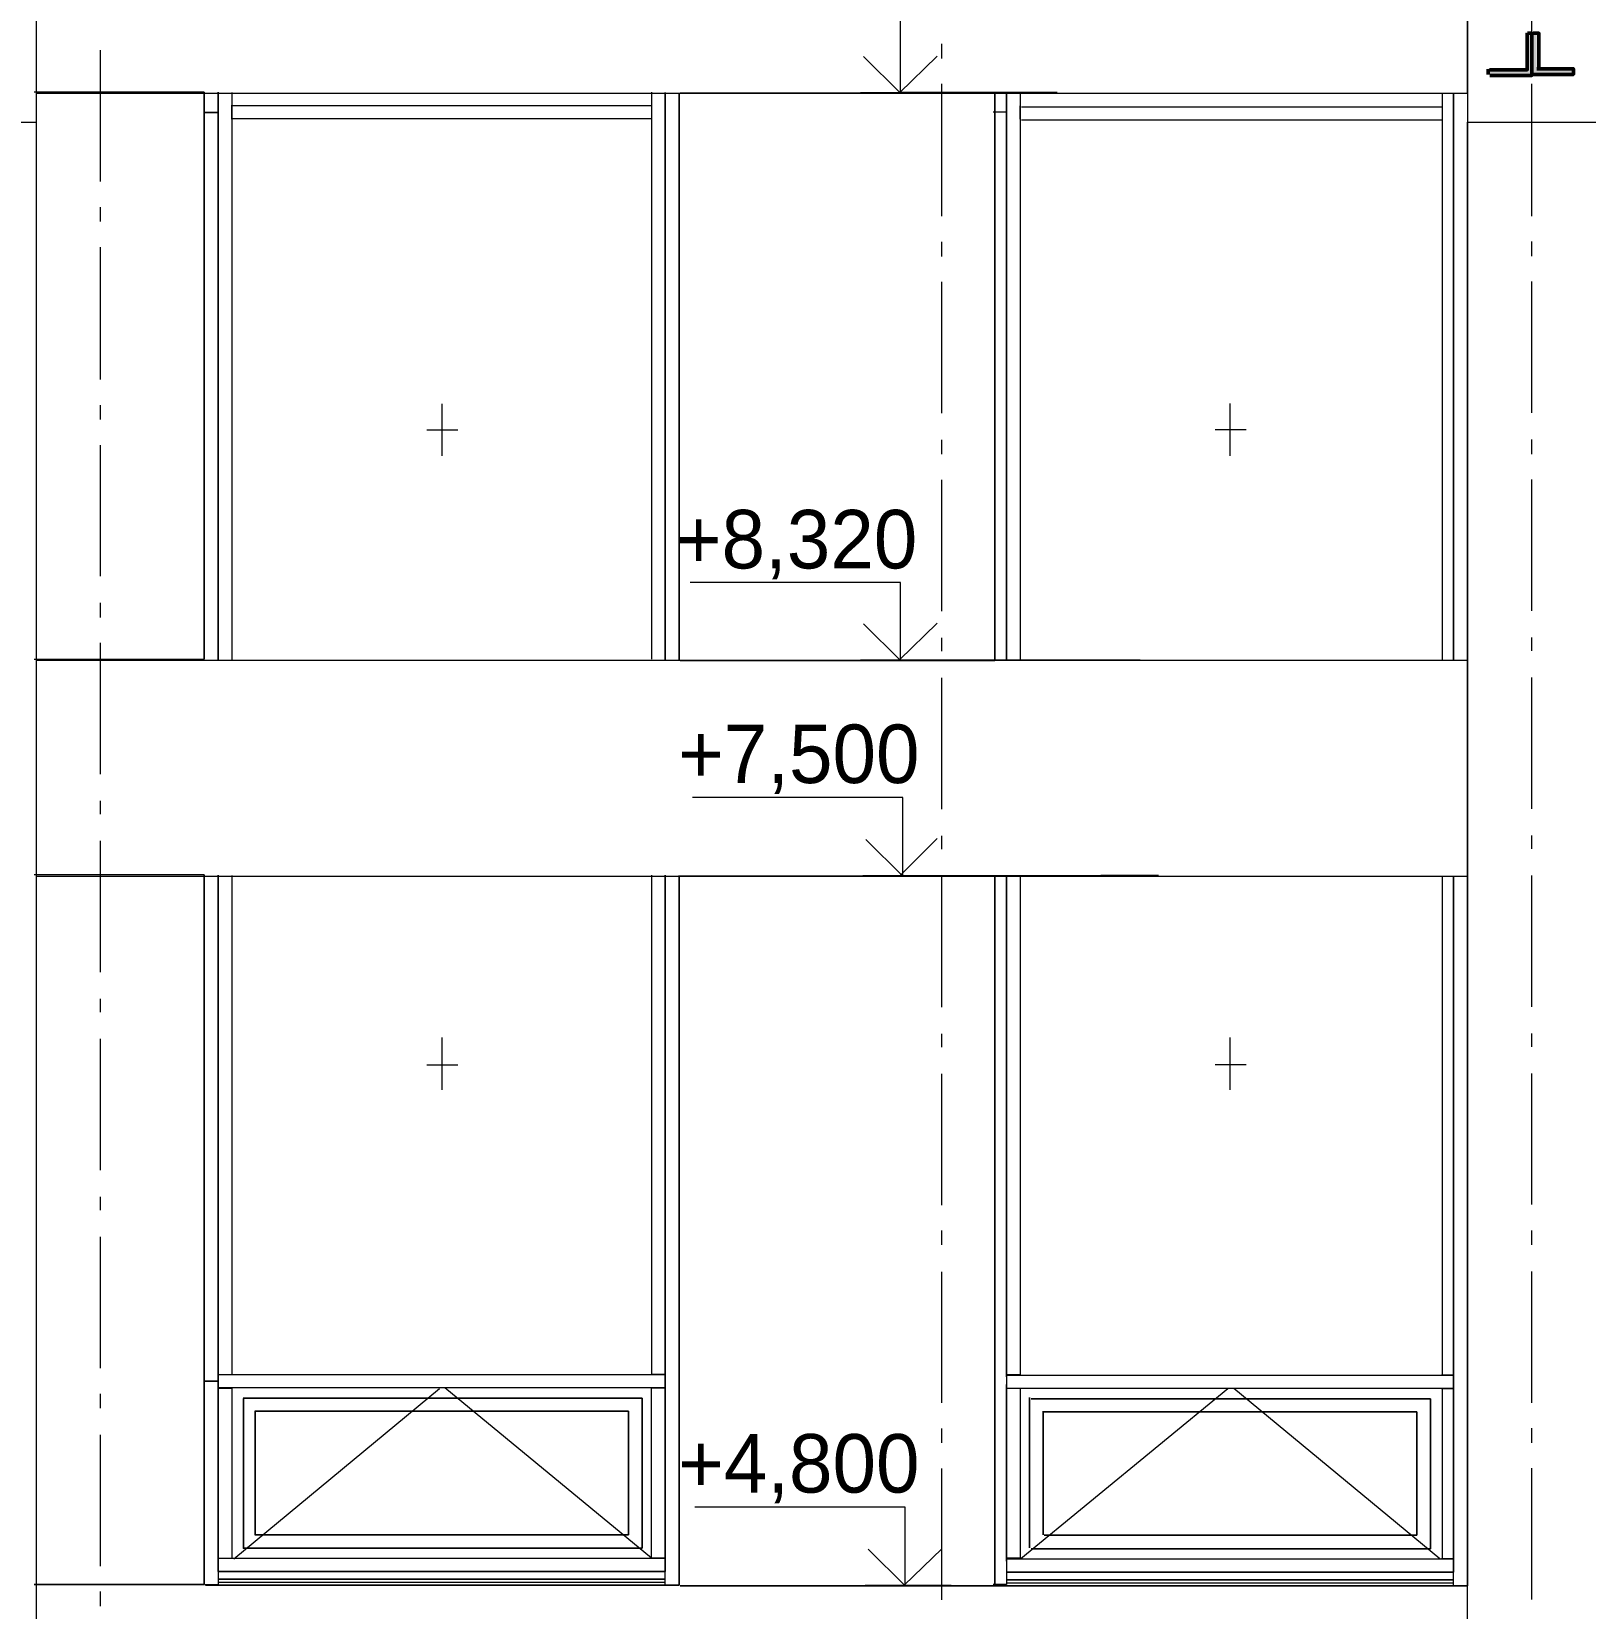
# Model space of a CAD drawing. Header units: millimetres. Extents: x -135211 to 49383, y -8033 to 228499.
# Drawn here: x -37860 to -31944, y 11553 to 17555 of the extents above; entities that cross this region are included whole.
import ezdxf

# ---------------------------------------------------------------- set-up
doc = ezdxf.new("R2010")
doc.units = ezdxf.units.MM
doc.layers.add('PDF _Геометрия', color=7, linetype='Continuous', true_color=0x1d1d1d)
doc.layers.add('PDF _Сплошная заливка', color=7, linetype='Continuous', true_color=0xffffff)
doc.layers.add('PDF _Текст', color=7, linetype='Continuous')

msp = doc.modelspace()

# ---------------------------------------------------------------- hatches: boundary and pattern name
at = {"layer": 'PDF _Сплошная заливка', "transparency": 33554559}
h = msp.add_hatch(color=256, dxfattribs=at)
h.paths.add_polyline_path([(-32172.71937536015, 17553.22106428624), (-32172.71937536015, 17413.73939409216), (-32316.32939187739, 17413.73939409216), (-32316.32939187739, 17392.57404487082), (-32155.78709598309, 17392.57404487082), (-32155.78709598309, 17553.22106428624)])
h.paths.add_polyline_path([(-32130.38867691749, 17413.73939409216), (-32130.38867691749, 17553.22106428624), (-32151.55402613882, 17553.22106428624), (-32151.55402613882, 17392.57404487082), (-31990.6973720567, 17392.57404487082), (-31990.6973720567, 17413.73939409216)])

# ---------------------------------------------------------------- linework, layer by layer
at = {"layer": 'PDF _Геометрия', "color": 7, "lineweight": 9}
for points in [[(-37842.60637984345, 18137.77791254353), (-37842.60637984345, 17320.85723441975), (-37842.60637984345, 15161.98030986806), (-37842.60637984345, 14340.55168025306), (-37842.60637984345, 11639.32160695627)], [(-37842.20024014806, 18137.56551732909), (-32393.92849522801, 18137.56551732909), (-32393.92849522801, 17244.34423093265), (-32393.92849522801, 15161.52223287156), (-37842.20024014806, 15161.52223287156)], [(-32393.92849522801, 17320.54400776585), (-32393.92849522801, 18137.56551732909), (-32393.92849522801, 17972.49419467683)], [(-32152.59660045696, 17390.68603023043), (-32148.25541830494, 17390.68603023043), (-32148.25541830494, 17843.59201404102), (-32152.59660045696, 17843.59201404102)], [(-32148.25541830494, 17388.20362138285), (-32148.25541830494, 17841.17015401896)], [(-34552.3419567665, 17320.17832073064), (-34552.3419567665, 17620.74500878125), (-35352.47989372333, 17620.74500878125)], [(-37596.93330292037, 16984.77157269255), (-37596.93330292037, 17484.11680970914)], [(-34394.40926445879, 17453.1756576843), (-34394.40926445879, 17508.22055672241)], [(-32148.25541830494, 17454.16903102089), (-32148.25541830494, 17509.163422509)], [(-34394.40926445879, 16852.05084636663), (-34394.40926445879, 17355.81404518432)], [(-32148.25541830494, 16853.0209906108), (-32148.25541830494, 17356.76787519669)], [(-37849.99164411904, 15166.44380420964), (-37202.10157215114, 15166.44380420964), (-37202.10157215114, 15843.78342490337), (-37202.10157215114, 17325.15900111222), (-37202.10157215114, 15166.44380420964), (-37202.10157215114, 17248.94103634861), (-37202.10157215114, 17325.15900111222), (-37849.99164411904, 17325.15900111222)], [(-37842.20024014806, 17320.54400776585), (-32393.92849522801, 17320.54400776585), (-32393.92849522801, 15838.89449348358), (-32393.92849522801, 15161.52223287156), (-32393.92849522801, 14340.23048992065), (-32393.92849522801, 12414.31986070483), (-32393.92849522801, 11715.42732590067), (-32393.92849522801, 11639.3543949701)], [(-37096.81311061265, 17322.89439025795), (-37096.81311061265, 17246.7137606278), (-37096.81311061265, 15163.93651685051)], [(-35499.93811061265, 17324.85844913981), (-35499.93811061265, 17248.67066026676), (-35499.93811061265, 15165.81418574764)], [(-35394.6496490742, 17322.65391820174), (-35394.6496490742, 17246.44263419556), (-35394.6496490742, 15163.80882168018)], [(-35390.5071190038, 15161.41196222568), (-34192.6063798434, 15161.41196222568), (-34192.6063798434, 15838.53942838923), (-34192.6063798434, 17320.24107509321), (-34192.6063798434, 15161.41196222568)], [(-34192.6063798434, 17244.06608963136), (-34192.6063798434, 17320.24107509321), (-35390.5071190038, 17320.24107509321)], [(-34403.18330292034, 17322.11137475618), (-34703.83740993777, 17322.11137475618)], [(-34350.53907215111, 17323.50914418269), (-34557.95820105731, 17323.50914418269)], [(-33955.70734138187, 17322.86469846933), (-34349.6716835415, 17322.86469846933)], [(-34148.73618753572, 17248.15016647078), (-34148.73618753572, 17324.35890248003), (-34148.73618753572, 17248.15016647078), (-34199.78731904285, 17248.15016647078)], [(-34096.09195676648, 17323.24439056337), (-34096.09195676648, 17247.05452961339), (-34096.09195676648, 15164.07453447793)], [(-32490.44291830494, 17320.0562153005), (-32490.44291830494, 17243.86905101733), (-32490.44291830494, 15161.00150980403)], [(-37099.82898672498, 17274.08220114264), (-35499.93811061265, 17274.08220114264), (-35499.93811061265, 17223.25326891802), (-37099.82898672498, 17223.25326891802)], [(-37096.81311061265, 17221.29718423434), (-37096.81311061265, 17272.06699232736)], [(-34096.09195676648, 17221.64009962211), (-34096.09195676648, 17272.4749002165)], [(-34090.79577490005, 17269.26074993652), (-32490.44291830494, 17269.26074993652), (-32490.44291830494, 17218.47132142483), (-34090.79577490005, 17218.47132142483)], [(-38342.25118601577, 17210.86109777118), (-37842.60637984345, 17210.86109777118), (-37842.60637984345, 6838.892022688889), (-37842.60637984345, 7440.334095057556), (-37842.60637984345, 10140.98139444762), (-37842.60637984345, 10957.72496275499)], [(-32393.92849522801, 10957.77833905546), (-37842.20024014806, 10957.77833905546), (-32393.92849522801, 10957.77833905546), (-32393.92849522801, 10140.75078685498), (-37842.20024014806, 10140.75078685498), (-32393.92849522801, 10140.75078685498), (-32393.92849522801, 7439.814296456624), (-32393.92849522801, 6838.641806492896), (-32393.92849522801, 17210.45417736345)], [(-32393.54271468605, 17210.15191347496), (-31893.80830292031, 17210.15191347496), (-31893.80830292031, 6838.353325973408), (-31893.80830292031, 7439.394268988694), (-31893.80830292031, 10140.06026341415), (-31893.80830292031, 10957.40796943704)], [(-37596.93330292037, 16832.26371226309), (-37596.93330292037, 16887.39773220275)], [(-34394.40926445879, 16699.64433482854), (-34394.40926445879, 16754.68922780451)], [(-32148.25541830494, 16700.62544949844), (-32148.25541830494, 16755.68644097468)], [(-37596.93330292037, 16231.03080095469), (-37596.93330292037, 16734.88987177329)], [(-34394.40926445879, 16102.76421819712), (-34394.40926445879, 16602.28863899751)], [(-32148.25541830494, 16103.75804861481), (-32148.25541830494, 16603.29089986233)], [(-37596.93330292037, 16078.52294052524), (-37596.93330292037, 16133.65696046489)], [(-36298.37561061267, 16138.44824481772), (-36298.37561061267, 15939.87112812475)], [(-33297.65445676648, 16138.93914346923), (-33297.65445676648, 15939.97755308748)], [(-36355.34717633671, 16039.79034290925), (-36236.95734138189, 16039.79034290925)], [(-33354.60602889964, 16040.28103072491), (-33236.2361875357, 16040.28103072491)], [(-37596.93330292037, 15481.98142909388), (-37596.93330292037, 15981.14910003544)], [(-34394.40926445879, 15946.11893470388), (-34394.40926445879, 16001.16382767985)], [(-32148.25541830494, 15947.14846796413), (-32148.25541830494, 16002.14285945224)], [(-34394.40926445879, 15349.17961501002), (-34394.40926445879, 15848.7632328107)], [(-32148.25541830494, 15350.2750159179), (-32148.25541830494, 15849.74731213993)], [(-34552.3419567665, 15161.14227972135), (-34552.3419567665, 15457.71339227444), (-35352.47989372333, 15457.71339227444)], [(-37596.93330292037, 15325.36644399775), (-37596.93330292037, 15380.50619471353)], [(-34394.40926445879, 15197.02174905959), (-34394.40926445879, 15247.33649557404)], [(-32148.25541830494, 15197.87946860561), (-32148.25541830494, 15248.65982055537)], [(-37596.93330292037, 14728.24065735601), (-37596.93330292037, 15227.99833428408)], [(-34403.18330292034, 15163.02536420423), (-34703.83740993777, 15163.02536420423)], [(-33982.0294567665, 15162.17472320365), (-34553.64434802406, 15162.17472320365)], [(-33639.84195676648, 15162.29538793667), (-33982.52379736079, 15162.29538793667)], [(-34394.40926445879, 14595.65420882321), (-34394.40926445879, 15095.1727068925)], [(-32148.25541830494, 14596.73143439547), (-32148.25541830494, 15096.26427944302)], [(-37596.93330292037, 14575.73279692657), (-37596.93330292037, 14626.76542297568)], [(-34543.56791830495, 14339.77579860167), (-34543.56791830495, 14640.00864014404), (-35343.77701658668, 14640.00864014404)], [(-37596.93330292037, 13975.08416669423), (-37596.93330292037, 14474.25756254623)], [(-34394.40926445879, 14443.49042014167), (-34394.40926445879, 14493.81109544938)], [(-32148.25541830494, 14444.33588708317), (-32148.25541830494, 14495.17678785848)], [(-37202.10157215114, 11644.27777660225), (-37202.10157215114, 11720.84660328937), (-37202.10157215114, 12418.80090809117), (-37202.10157215114, 14344.80139475942), (-37849.99164411904, 14344.80139475942)], [(-37842.20024014806, 14340.23048992065), (-32393.92849522801, 14340.23048992065), (-32393.92849522801, 11639.3543949701), (-34193.11532391395, 11639.3543949701), (-32393.92849522801, 11639.3543949701), (-32444.64579672746, 11639.3543949701)], [(-37149.45734138189, 11693.8199155645), (-37149.45734138189, 11744.4986106391), (-37149.45734138189, 12392.15694069429), (-37149.45734138189, 12443.42840309385), (-37149.45734138189, 14343.96587654833), (-37149.45734138189, 12418.08905850312), (-37200.13603645649, 12418.08905850312), (-37149.45734138189, 12418.08905850312), (-37149.45734138189, 11719.15926604837), (-37149.45734138189, 11643.14122048991), (-37200.13603645649, 11643.14122048991)], [(-37096.81311061265, 14342.57344265712), (-37096.81311061265, 12442.17481808354), (-37147.51957990817, 12442.17481808354)], [(-35499.93811061265, 14344.5900234069), (-35499.93811061265, 12444.38520981558)], [(-35447.29387984342, 11643.0250005572), (-35447.29387984342, 11719.19527264704), (-35447.29387984342, 12417.30851715746), (-35447.29387984342, 14343.72809748995), (-35447.29387984342, 12443.09687826724), (-35498.27319644323, 12443.09687826724)], [(-35445.65641818699, 11641.93909404065), (-35394.6496490742, 11641.93909404065), (-35394.6496490742, 11717.55264472156), (-35394.6496490742, 12416.04182528181), (-35394.6496490742, 14342.29745883538)], [(-34192.6063798434, 14340.13278689257), (-35390.5071190038, 14340.13278689257)], [(-34394.40926445879, 13842.12880869856), (-34394.40926445879, 14341.64730676785), (-34695.09007018036, 14341.64730676785)], [(-33789.00061061264, 14341.67620540654), (-34546.53516329658, 14341.67620540654)], [(-34096.09195676648, 14343.21209936702), (-34096.09195676648, 12442.45596424809), (-34147.17021907865, 12442.45596424809)], [(-33569.64964907418, 14342.43589931762), (-33789.70899310439, 14342.43589931762)], [(-32446.57272599723, 11640.22610224003), (-32446.57272599723, 11716.881103035), (-32446.57272599723, 12415.40868090193), (-32446.57272599723, 14341.36400650688), (-32446.57272599723, 12440.75106979549), (-32492.93517585566, 12440.75106979549)], [(-32490.44291830494, 14339.75382862467), (-32490.44291830494, 12438.7917418714)], [(-32148.25541830494, 13843.31499548673), (-32148.25541830494, 14342.72069792059)], [(-37596.93330292037, 13822.57630626477), (-37596.93330292037, 13873.02465123783)], [(-37596.93330292037, 13221.34339495637), (-37596.93330292037, 13721.10106601875)], [(-36298.37561061267, 13725.8251341639), (-36298.37561061267, 13526.6558067984)], [(-34394.40926445879, 13689.96502001702), (-34394.40926445879, 13740.27976653148)], [(-33297.65445676648, 13725.89462342244), (-33297.65445676648, 13527.30415263052)], [(-32148.25541830494, 13690.79230556074), (-32148.25541830494, 13741.63320633604)], [(-36355.34717633671, 13622.66362132195), (-36236.95734138189, 13622.66362132195)], [(-34394.40926445879, 13088.59747978064), (-34394.40926445879, 13588.12190058103)], [(-33354.60602889964, 13623.17765344986), (-33236.2361875357, 13623.17765344986)], [(-32148.25541830494, 13090.01965422905), (-32148.25541830494, 13589.11656757262)], [(-37596.93330292037, 13068.83553452692), (-37596.93330292037, 13119.86815471034)], [(-37596.93330292037, 12467.60262321852), (-37596.93330292037, 12967.36029428089)], [(-34394.40926445879, 12936.43961383021), (-34394.40926445879, 12990.99906109307)], [(-32148.25541830494, 12937.49696430306), (-32148.25541830494, 12992.06147524975)], [(-34394.40926445879, 12335.07207965599), (-34394.40926445879, 12834.59649439422)], [(-32148.25541830494, 12336.10068362821), (-32148.25541830494, 12835.82122631494)], [(-37148.80471047087, 12443.09687826724), (-35447.29387984342, 12443.09687826724), (-35447.29387984342, 12392.11756166743), (-37148.80471047087, 12392.11756166743)], [(-34148.73618753572, 12434.9224645768), (-34148.73618753572, 12443.43296058242), (-34148.73618753572, 12392.99311968842), (-34148.73618753572, 12405.75293231769)], [(-34144.05413978462, 12440.75106979549), (-32446.57272599723, 12440.75106979549), (-32446.57272599723, 12390.06629200837), (-34144.05413978462, 12390.06629200837)], [(-37596.93330292037, 12315.68476877557), (-37596.93330292037, 12370.23450763915)], [(-37147.51957990817, 12391.46258803538), (-37096.81311061265, 12391.46258803538), (-37096.81311061265, 11743.45507262578), (-37147.51957990817, 11743.45507262578)], [(-37090.08291366938, 11741.738007825), (-36307.14964907418, 12389.72281787691)], [(-36286.99338343475, 12393.43334572874), (-35499.93811061265, 11745.44786506899), (-35499.93811061265, 12393.43334572874)], [(-35498.27319644323, 12392.11756166743), (-35447.29387984342, 12392.11756166743), (-35447.29387984342, 11744.38036251688), (-35498.27319644323, 11744.38036251688)], [(-34147.17021907865, 12391.38364254775), (-34096.09195676648, 12391.38364254775), (-34096.09195676648, 11743.81438818248), (-34147.17021907865, 11743.81438818248)], [(-34093.9931852351, 11742.53797839929), (-33306.42849522801, 12390.36476514192)], [(-33282.64071067952, 12391.20193678125), (-32499.21695676648, 11743.08219148084)], [(-32492.93517585566, 12390.06629200837), (-32446.57272599723, 12390.06629200837), (-32446.57272599723, 11742.22349192856), (-32492.93517585566, 11742.22349192856)], [(-32490.44291830494, 12388.12298861565), (-32490.44291830494, 11740.56829478551)], [(-37596.93330292037, 11714.45185746716), (-37596.93330292037, 12213.61952254304)], [(-34394.40926445879, 12182.91420764339), (-34394.40926445879, 12237.47365490625)], [(-32148.25541830494, 12183.58405106475), (-32148.25541830494, 12238.76613399208)], [(-34394.40926445879, 11585.79136815541), (-34394.40926445879, 12085.30986622471)], [(-32148.25541830494, 11587.14653072253), (-32148.25541830494, 12086.24344406609)], [(-34534.79387984342, 11638.64338265681), (-34534.79387984342, 11938.90292342919), (-35335.07413945002, 11938.90292342919)], [(-37148.80471047087, 11744.38036251688), (-35447.29387984342, 11744.38036251688), (-35447.29387984342, 11693.40104591707), (-37148.80471047087, 11693.40104591707), (-35447.29387984342, 11693.40104591707), (-37148.80471047087, 11693.40104591707)], [(-34148.73618753572, 11719.63097583417), (-34148.73618753572, 11643.66556614799), (-34199.78731904285, 11643.66556614799)], [(-34192.6063798434, 11715.32583774163), (-34192.6063798434, 11638.78305702454)], [(-34148.73618753572, 11732.39672591984), (-34148.73618753572, 11745.15654462634), (-34148.73618753572, 11694.11135057563)], [(-34144.05413978462, 11742.22349192856), (-32446.57272599723, 11742.22349192856), (-32446.57272599723, 11691.53871414144), (-34144.05413978462, 11691.53871414144), (-32446.57272599723, 11691.53871414144), (-34144.05413978462, 11691.53871414144)], [(-35447.29387984342, 11651.41807930546), (-37148.80471047087, 11651.41807930546)], [(-32446.57272599723, 11648.88284324265), (-34144.05413978462, 11648.88284324265)], [(-37596.93330292037, 11561.94399703771), (-37596.93330292037, 11617.07801697736)], [(-34385.63522599726, 11640.69354130781), (-34686.34273042293, 11640.69354130781)], [(-34359.31311061265, 11639.91007281319), (-34536.99632666747, 11639.91007281319)], [(-34534.79387984342, 11638.64338265681), (-34534.79387984342, 11638.64338265681)]]:
    msp.add_lwpolyline(points, dxfattribs=at)
at = {"layer": 'PDF _Геометрия', "color": 7, "lineweight": 50}
for points in [[(-32165.80349522803, 17549.39825476063), (-32165.80349522803, 17409.73568144801), (-32309.6188380361, 17409.73568144801)], [(-32308.8368493918, 17388.20362138285), (-32148.25541830494, 17388.20362138285), (-32148.25541830494, 17549.09383536003), (-32164.99652376985, 17549.09383536003)], [(-32148.25541830494, 17551.5096442195), (-32148.25541830494, 17390.68603023043)], [(-32121.93330292031, 17408.82956597452), (-32121.93330292031, 17548.55277777851), (-32143.02108787122, 17548.55277777851)], [(-32314.96214907417, 17412.7522654912), (-32314.96214907417, 17391.58385715669)], [(-32151.15510913823, 17392.32803769574), (-31990.32272599725, 17392.32803769574), (-31990.32272599725, 17413.50392176618), (-32130.0398685173, 17413.50392176618)]]:
    msp.add_lwpolyline(points, dxfattribs=at)
at = {"layer": 'PDF _Геометрия', "color": 7, "lineweight": 18}
for points in [[(-34552.3419567665, 17320.17832073064), (-34692.15168616796, 17459.86983930762)], [(-34555.6062197303, 17322.29613117833), (-34411.95734138187, 17462.00293488822)], [(-34552.3419567665, 15161.14227972135), (-34692.15168616796, 15300.95200912281)], [(-34555.6062197303, 15163.57941743614), (-34411.95734138187, 15302.98435490665)], [(-34543.56791830495, 14339.77579860167), (-34683.39008186947, 14479.60387595692)], [(-34551.36227885238, 14344.72930678679), (-34411.95734138187, 14484.1342442573)], [(-34534.79387984342, 11638.64338265681), (-34674.62847757099, 11778.48389470102)], [(-34538.08365770569, 11640.95466725627), (-34394.40926445879, 11780.38436581691)]]:
    msp.add_lwpolyline(points, dxfattribs=at)
at = {"layer": 'PDF _Геометрия', "color": 7, "lineweight": 9}
for points in [[(-37149.45734138189, 17247.81034180319), (-37149.45734138189, 15164.87905312942), (-37149.45734138189, 17247.81034180319), (-37149.45734138189, 17324.00679626543), (-37149.45734138189, 17247.81034180319), (-37200.13603645649, 17247.81034180319)], [(-35447.29387984342, 17247.56947887161), (-35447.29387984342, 17323.73974496389)], [(-35394.6496490742, 15163.80882168018), (-35394.6496490742, 17322.65391820174), (-35394.6496490742, 15841.29521495869)], [(-32446.57272599723, 17245.44629012351), (-32446.57272599723, 17321.60627595051)], [(-35447.29387984342, 15164.79731812843), (-35447.29387984342, 17247.56947887161)], [(-34148.73618753572, 15165.42195919899), (-34148.73618753572, 17248.15016647078)], [(-32446.57272599723, 15162.66152754322), (-32446.57272599723, 17245.44629012351)], [(-37202.10157215114, 14344.80139475942), (-37202.10157215114, 11644.27777660225), (-37849.99164411904, 11644.27777660225), (-37202.10157215114, 11644.27777660225)], [(-35394.6496490742, 11641.93909404065), (-35394.6496490742, 14342.29745883538), (-35394.6496490742, 11641.93909404065), (-37197.88895712045, 11641.93909404065)], [(-34192.6063798434, 11638.78305702454), (-35390.5071190038, 11638.78305702454), (-34192.6063798434, 11638.78305702454), (-34192.6063798434, 14340.13278689257)], [(-34148.73618753572, 12443.43296058242), (-34148.73618753572, 14344.39018750884)], [(-34148.73618753572, 11745.15654462634), (-34148.73618753572, 12392.99311968842)], [(-37054.64973652203, 11781.73285846224), (-35535.03426445881, 11781.73285846224), (-35535.03426445881, 12353.38368281412), (-37054.64973652203, 12353.38368281412), (-35535.03426445881, 12353.38368281412), (-35535.03426445881, 11781.73285846224)], [(-37052.94291830498, 12352.37185189403), (-37052.94291830498, 11780.75633826806)], [(-34060.99580292034, 12355.45562226578), (-34060.99580292034, 11783.68975393166)], [(-34054.29249872037, 11779.69994223995), (-32534.31311061262, 11779.69994223995), (-32534.31311061262, 12351.00557726827), (-34054.29249872037, 12351.00557726827), (-32534.31311061262, 12351.00557726827), (-32534.31311061262, 11779.69994223995)], [(-37010.05509533423, 11833.74174064843), (-35587.67849522804, 11833.74174064843), (-35587.67849522804, 12303.87463794669), (-37010.05509533423, 12303.87463794669), (-35587.67849522804, 12303.87463794669), (-35587.67849522804, 11833.74174064843)], [(-37009.07272599729, 12303.2436006204), (-37009.07272599729, 11833.46068254295)], [(-34008.35157215111, 12303.37336058574), (-34008.35157215111, 11833.54491452547)], [(-34004.90753934509, 11831.21705159565), (-32586.95734138187, 11831.21705159565), (-32586.95734138187, 12301.60446935595), (-34004.90753934509, 12301.60446935595), (-32586.95734138187, 12301.60446935595), (-32586.95734138187, 11831.21705159565)], [(-35447.29387984342, 11664.016483863), (-37148.80471047087, 11664.016483863)], [(-37148.80471047087, 11664.016483863), (-35447.29387984342, 11664.016483863)], [(-32446.57272599723, 11661.86191217396), (-34144.05413978462, 11661.86191217396)], [(-34144.05413978462, 11661.86191217396), (-32446.57272599723, 11661.86191217396)]]:
    msp.add_lwpolyline(points, close=True, dxfattribs=at)

# ---------------------------------------------------------------- texts
at = {"layer": 'PDF _Текст', "char_height": 222.6982147375235, "attachment_point": 4, "style": ''}
for s, insert in [('+8,320', (-35407.07756318462, 15602.36445308223)), ('+7,500', (-35398.61142349608, 14785.34752292649)), ('+4,800', (-35398.61142349608, 12084.54130537102))]:
    msp.add_mtext(s, dxfattribs=dict(at, insert=insert))

doc.saveas('drawing.dxf')
